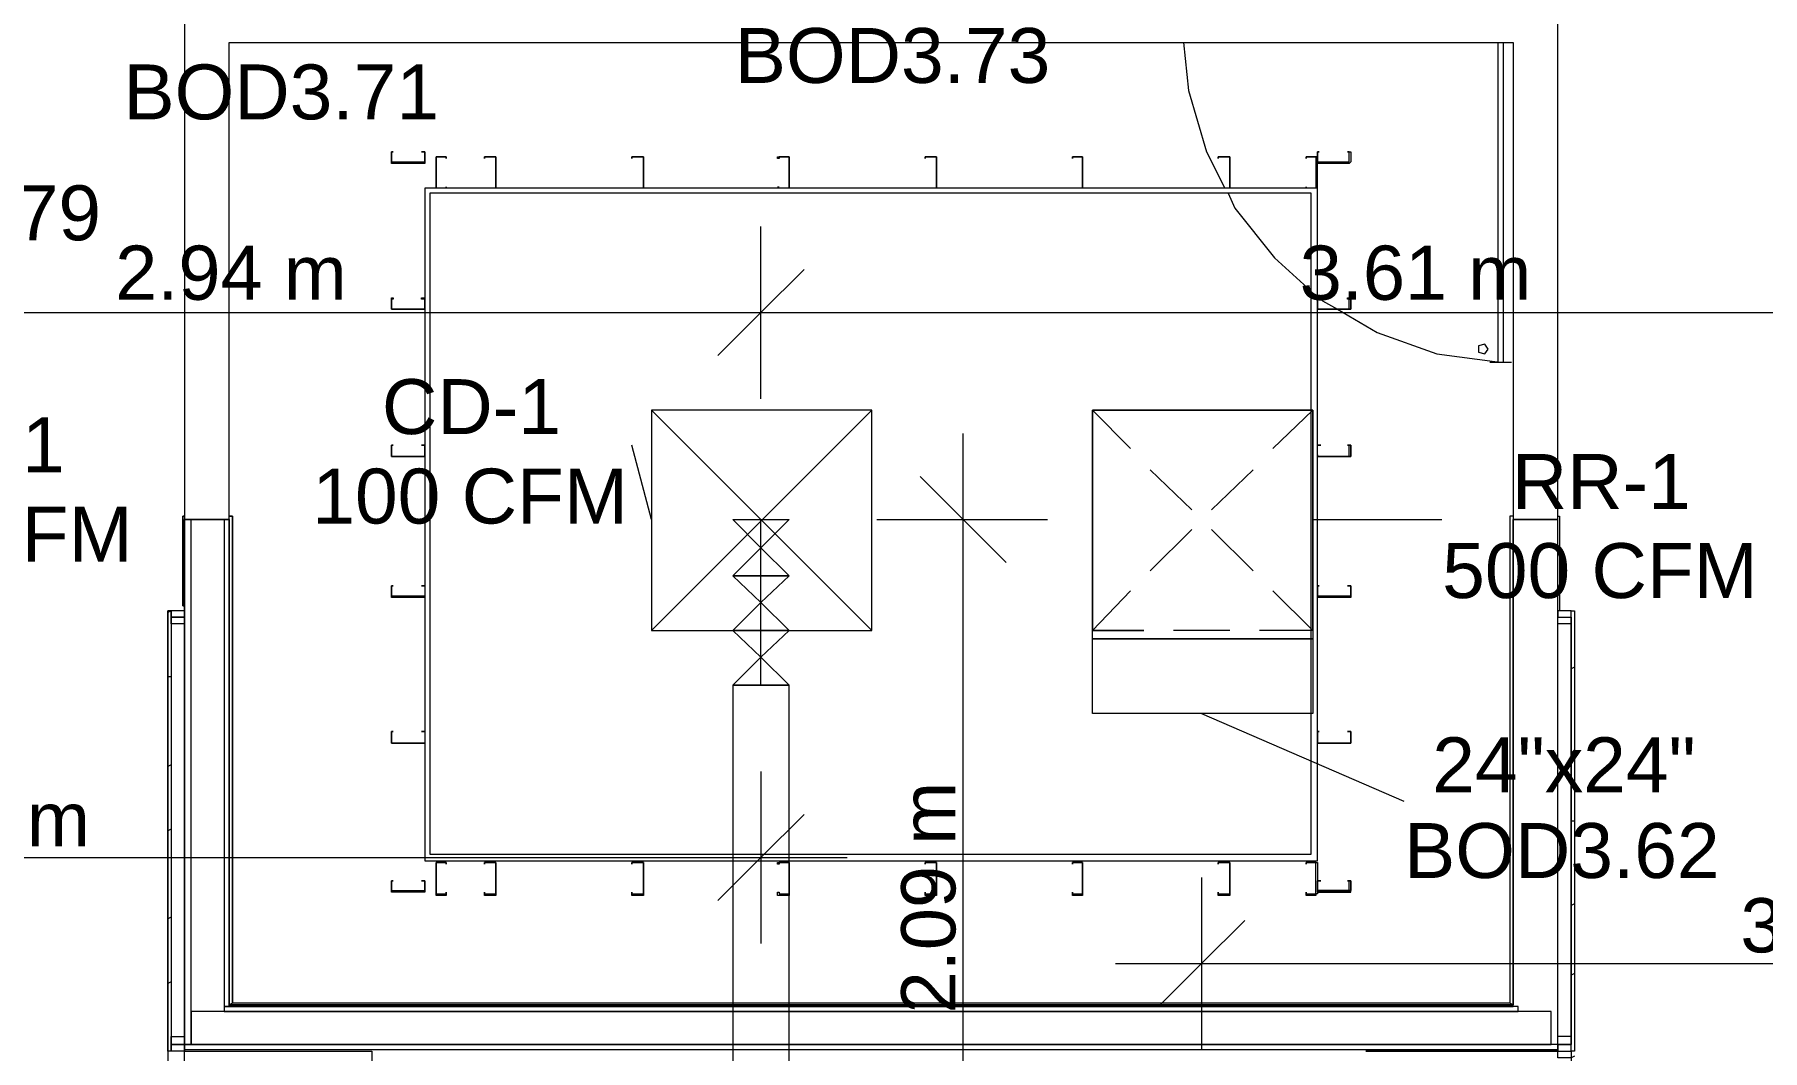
# Model space of a CAD drawing. Header units: metres. Extents: x -2 to 237, y -8 to 52.
# Drawn here: x 16.9 to 21.683, y 42.858 to 45.671 of the extents above; entities that cross this region are included whole.
import ezdxf

# ---------------------------------------------------------------- set-up
doc = ezdxf.new("R2010")
doc.units = ezdxf.units.M
doc.layers.add('HVAC - Ductos', color=5, linetype='Continuous', lineweight=0)
doc.layers.add('PDF2_Text', color=7, linetype='Continuous', lineweight=0)
doc.layers.add('PDF2_Geometry', color=7, linetype='Continuous', lineweight=0, true_color=0xaaaaaa)
doc.styles.add('PDF Helvetica', font='')
doc.styles.get('PDF Helvetica').set_extended_font_data('Helvetica')

msp = doc.modelspace()

# ---------------------------------------------------------------- linework, layer by layer
at = {"layer": 'HVAC - Ductos', "lineweight": 0}
for points in [[(18.9106, 44.6627), (18.9106, 44.9012), (18.9106, 45.1397)], [(19.0298, 45.0204), (18.9106, 44.9012), (18.7914, 44.7819)], [(6.945, 44.9012), (12.0358, 44.9012), (14.1638, 44.9012), (15.9662, 44.9012), (18.9106, 44.9012), (22.5292, 44.9012), (23.9922, 44.9012)], [(19.2179, 44.0206), (18.6079, 44.6306)], [(18.6079, 44.0206), (19.2179, 44.6306)], [(19.9334, 44.5251), (19.8279, 44.6306)], [(20.4379, 44.0206), (20.4379, 44.6306), (19.8279, 44.6306), (19.8279, 44.0206)], [(18.6079, 44.3279), (18.5529, 44.5343)], [(19.704, 42.232), (19.4701, 42.232), (19.4701, 44.5664)], [(19.3509, 44.4472), (19.4701, 44.3279), (19.5894, 44.2087)], [(20.1031, 44.3554), (19.9884, 44.4655)], [(18.9106, 43.8693), (18.9106, 43.961), (18.9106, 44.0436), (18.9106, 44.1077), (18.9106, 44.1674), (18.9106, 44.2132), (18.9106, 44.2499), (18.9106, 44.2775), (18.9106, 44.2958), (18.9106, 44.3096), (18.9106, 44.3188), (18.9106, 44.3233), (18.9106, 44.3279)], [(19.2317, 44.3279), (19.4701, 44.3279), (19.704, 44.3279)], [(20.2728, 44.1857), (20.1581, 44.3004)], [(20.4379, 44.3279), (20.7956, 44.3279)], [(20.3278, 44.1307), (20.4379, 44.0206), (20.2911, 44.0206)], [(19.97, 44.0206), (19.8279, 44.0206)], [(20.2085, 44.0206), (20.0526, 44.0206)], [(20.1305, 43.7913), (20.6901, 43.5483)], [(18.9106, 43.6308), (18.9106, 43.3923), (18.9106, 43.1538)], [(19.0298, 43.5115), (18.9106, 43.3923), (18.7914, 43.2731)], [(14.3106, 43.3923), (19.1491, 43.3923)], [(20.1305, 43.3373), (20.1305, 43.0988), (20.1305, 42.8603)], [(20.2498, 43.2181), (20.1305, 43.0988), (20.0114, 42.9795)], [(19.8921, 43.0988), (23.9922, 43.0988)]]:
    msp.add_lwpolyline(points, dxfattribs=at)
for points in [[(19.2179, 44.6306), (18.6079, 44.6306), (18.6079, 44.0206), (19.2179, 44.0206)], [(19.8279, 44.6306), (20.4379, 44.6306), (20.4379, 43.9977), (19.8279, 43.9977)], [(18.9886, 44.172), (18.8327, 44.172), (18.9106, 44.2499), (18.8327, 44.3279), (18.9886, 44.3279), (18.9106, 44.2499)], [(18.9886, 44.0206), (18.8327, 44.0206), (18.9106, 44.0986), (18.8327, 44.172), (18.9886, 44.172), (18.9106, 44.0986)], [(18.9106, 43.9472), (18.8327, 44.0206), (18.9886, 44.0206), (18.9106, 43.9472), (18.8327, 43.8693), (18.8327, 41.2138), (18.8372, 41.2138), (18.8464, 41.2138), (18.8556, 41.2138), (18.8739, 41.2138), (18.8923, 41.2138), (18.9106, 41.2138), (18.9289, 41.2138), (18.9473, 41.2138), (18.9657, 41.2138), (18.9749, 41.2138), (18.9841, 41.2138), (18.9886, 41.2138), (18.9886, 43.8693), (18.8327, 43.8693), (18.9886, 43.8693)], [(20.4379, 43.9977), (20.4379, 43.7913), (19.8279, 43.7913), (19.8279, 43.9977)], [(18.8327, 43.8693), (18.8372, 43.8693), (18.8464, 43.8693), (18.8556, 43.8693), (18.8739, 43.8693), (18.8923, 43.8693), (18.9106, 43.8693), (18.9289, 43.8693), (18.9473, 43.8693), (18.9657, 43.8693), (18.9749, 43.8693), (18.9841, 43.8693), (18.9886, 43.8693), (18.9841, 43.8693), (18.9749, 43.8693), (18.9657, 43.8693), (18.9473, 43.8693), (18.9289, 43.8693), (18.9106, 43.8693), (18.8923, 43.8693), (18.8739, 43.8693), (18.8556, 43.8693), (18.8464, 43.8693), (18.8372, 43.8693)]]:
    msp.add_lwpolyline(points, close=True, dxfattribs=at)
at = {"layer": 'PDF2_Geometry', "lineweight": 0}
for points in [[(17.3146, 45.7726), (17.3146, 45.6488), (17.3146, 44.3279), (17.4385, 44.3279), (17.4385, 42.9841), (17.4385, 44.3279), (17.3146, 44.3279), (17.3146, 44.0894), (17.31, 44.0894), (17.31, 44.3371), (17.31, 44.0894), (17.3146, 44.0894), (17.3146, 44.3279), (17.3146, 42.9841), (17.3146, 42.8557), (17.4385, 42.8557), (17.8328, 42.8557), (17.8328, 37.9713)], [(20.9928, 44.3371), (20.9836, 44.3371), (20.9836, 42.9887), (17.4476, 42.9887), (17.4476, 44.3371), (17.4385, 44.3371), (17.4476, 44.3371), (17.4476, 42.9887), (17.4385, 42.9841), (17.4385, 44.3279), (17.4385, 42.9841), (17.4385, 44.3279), (17.4247, 44.3279), (17.4247, 42.9795), (17.4385, 42.9795), (17.4385, 44.3279), (17.4385, 45.6488), (20.9928, 45.6488), (20.9928, 44.3279), (21.1167, 44.3279), (21.1167, 45.6488), (21.1167, 45.7726)], [(20.0802, 45.6488), (20.0939, 45.5158), (20.1443, 45.3461), (20.1948, 45.2452)], [(20.9515, 44.7636), (20.9515, 45.6488)], [(20.9653, 45.6488), (20.9653, 44.7636)], [(20.4516, 45.2452), (17.9796, 45.2452), (17.9796, 45.2314), (17.9796, 43.4015), (17.9796, 43.3832), (20.4516, 43.3832), (20.4516, 43.4015), (20.4516, 45.2314), (20.4516, 45.2452), (20.4516, 45.3323), (20.447, 45.3323), (20.4195, 45.3323), (20.4195, 45.3277), (20.4195, 45.3323), (20.447, 45.3323), (20.447, 45.2452)], [(18.9565, 45.2498), (18.9611, 45.2498)], [(20.2039, 45.2314), (20.2223, 45.1901), (20.3324, 45.0525), (20.4333, 44.9608)], [(17.9796, 44.9104), (17.9796, 44.9379), (17.9705, 44.9379), (17.9705, 44.9424), (17.9796, 44.9424)], [(20.4516, 44.947), (20.4654, 44.9333), (20.5067, 44.9104), (20.6167, 44.8461), (20.7818, 44.7865), (20.9561, 44.7636)], [(20.4516, 44.9379), (20.4608, 44.9379), (20.4608, 44.9424), (20.4516, 44.9424), (20.4562, 44.9424), (20.4562, 44.9379), (20.4516, 44.9379), (20.4516, 44.9104), (20.5387, 44.9104), (20.5433, 44.9104), (20.5433, 44.9424), (20.5387, 44.9424), (20.5387, 44.9379), (20.5433, 44.9379), (20.5433, 44.9104), (20.5387, 44.9104), (20.4516, 44.9104), (20.5387, 44.9104), (20.4516, 44.9104)], [(20.9286, 44.7636), (20.9882, 44.7636)], [(17.9796, 44.5022), (17.9751, 44.5022), (17.8879, 44.5022), (17.8879, 44.5068), (17.8879, 44.5343), (17.8879, 44.5068), (17.8879, 44.5022), (17.9751, 44.5022), (17.9796, 44.5022), (17.9796, 44.5068), (17.9796, 44.5343)], [(20.5433, 44.5343), (20.5433, 44.5068), (20.5433, 44.5022), (20.5387, 44.5022), (20.4516, 44.5022), (20.4516, 44.5068), (20.4516, 44.5022), (20.5387, 44.5022), (20.5433, 44.5022), (20.5433, 44.5068), (20.5433, 44.5343), (20.5342, 44.5343), (20.5387, 44.5343), (20.5433, 44.5343), (20.5433, 44.5068), (20.5433, 44.5022), (20.5387, 44.5022), (20.4516, 44.5022), (20.4516, 44.5068), (20.4516, 44.5343), (20.4608, 44.5343), (20.4516, 44.5343), (20.4562, 44.5343), (20.4516, 44.5343)], [(20.4516, 44.5022), (20.5387, 44.5022), (20.5387, 44.5068), (20.5387, 44.5343)], [(17.3146, 36.5312), (17.3146, 42.8557), (17.3146, 42.8603), (21.1167, 42.8603), (21.1167, 42.8741), (17.3146, 42.8741), (17.3146, 42.8603), (21.1167, 42.8603), (21.1167, 42.8557), (20.5846, 42.8557), (21.1167, 42.8557), (21.1167, 42.9841), (21.1167, 44.3279), (20.9928, 44.3279)], [(17.3146, 44.3279), (17.333, 44.3279)], [(17.3146, 44.3279), (17.3146, 42.8741)], [(17.333, 42.8741), (17.333, 44.3279)], [(21.1167, 44.3371), (21.1212, 44.3371), (21.1212, 44.0757), (21.1167, 44.0757), (21.1167, 44.3279)], [(17.9796, 44.1445), (17.9796, 44.1169), (17.9796, 44.1123), (17.9751, 44.1123), (17.8879, 44.1123), (17.8879, 44.1169), (17.8879, 44.1445), (17.8879, 44.1169), (17.9751, 44.1169), (17.9796, 44.1169)], [(17.3146, 44.039), (17.2779, 44.039), (17.2779, 44.0573), (17.3146, 44.0573), (17.3146, 44.0757), (17.2779, 44.0757), (17.2687, 44.0711)], [(17.3146, 44.0573), (17.2779, 44.0573), (17.2779, 44.0757), (17.2779, 42.8557), (17.2687, 42.8557), (17.2687, 41.5807), (17.2779, 41.5807), (17.2779, 40.3012), (17.2687, 40.3012), (17.2687, 39.0216), (17.2779, 39.0216), (17.2779, 37.742)], [(21.1167, 44.0573), (21.1533, 44.0573), (21.1533, 44.0757), (21.1167, 44.0757), (21.1167, 44.0573), (21.1533, 44.0573), (21.1533, 42.8741), (21.1167, 42.8741), (21.1167, 42.8557), (21.1533, 42.8557), (21.1533, 42.8373)], [(21.1533, 44.0757), (21.1625, 44.0757), (21.1625, 42.8557), (21.1533, 42.8557), (21.1533, 44.0757), (21.1625, 44.0757), (21.1625, 42.8557), (21.1533, 42.8557), (21.1533, 41.5807), (21.1625, 41.5807), (21.1625, 40.3012), (21.1533, 40.3012), (21.1533, 39.0216), (21.1625, 39.0216), (21.1625, 37.742), (21.1533, 37.742), (21.1533, 36.5312), (21.1167, 36.5312), (21.1167, 36.5129), (21.1533, 36.5129), (21.1167, 36.5129), (21.1167, 35.6324)], [(21.1533, 44.0573), (21.1533, 44.039), (21.1167, 44.039)], [(17.2779, 44.039), (17.2779, 42.897), (17.3146, 42.897)], [(21.1625, 43.9197), (21.1533, 43.9151)], [(17.2779, 43.8923), (17.2687, 43.8923)], [(17.9796, 43.7409), (17.9796, 43.7088), (17.9751, 43.7088), (17.8879, 43.7088), (17.8879, 43.7409), (17.8879, 43.7088), (17.9751, 43.7088), (17.9796, 43.7088)], [(20.4516, 43.7409), (20.4562, 43.7409), (20.4516, 43.7409), (20.4516, 43.7088)], [(21.1625, 43.6904), (21.1533, 43.6812)], [(17.2779, 43.6491), (17.2687, 43.6446)], [(21.1625, 43.4932), (21.1533, 43.4932)], [(17.2779, 43.4703), (17.2687, 43.4657)], [(20.5433, 43.296), (20.5433, 43.3006), (20.5387, 43.296), (20.4516, 43.296), (20.4516, 43.3006), (20.4516, 43.3281), (20.4516, 43.3006), (20.4516, 43.296), (20.5433, 43.296), (20.5433, 43.3006), (20.5433, 43.3281), (20.5342, 43.3281), (20.5433, 43.3281), (20.5433, 43.3006), (20.4516, 43.3006), (20.4516, 43.3281), (20.4562, 43.3281), (20.4516, 43.3281), (20.4562, 43.3281), (20.4516, 43.3281)], [(20.5387, 43.296), (20.4516, 43.296), (20.4516, 43.3006)], [(20.5387, 43.3281), (20.5342, 43.3281), (20.5433, 43.3281), (20.5433, 43.3006)], [(21.1625, 43.2639), (21.1533, 43.2593)], [(17.2779, 43.2272), (17.2687, 43.2226)], [(21.1625, 43.0713), (21.1533, 43.0667)], [(17.2779, 43.0484), (17.2687, 43.0438)], [(17.3146, 42.8741), (17.333, 42.8741)], [(21.1625, 42.8419), (21.1533, 42.8373), (21.1167, 42.8373), (21.1167, 42.8557), (21.1533, 42.8557), (21.1533, 42.8741), (21.1167, 42.8741), (21.1533, 42.8741), (21.1533, 42.897), (21.1167, 42.897)]]:
    msp.add_lwpolyline(points, dxfattribs=at)
for points in [[(17.8879, 45.3185), (17.9751, 45.3185), (17.9796, 45.3185), (17.9796, 45.3461), (17.9705, 45.3461), (17.9796, 45.3461), (17.9796, 45.3185), (17.9796, 45.3139), (17.9751, 45.3139), (17.8879, 45.3139), (17.8879, 45.3185), (17.8879, 45.3461)], [(17.8925, 45.3461), (17.8879, 45.3461)], [(18.0117, 45.3323), (18.0117, 45.2452), (18.0117, 45.3323), (18.0393, 45.3323)], [(18.0393, 45.3277), (18.0393, 45.3323)], [(18.1768, 45.3323), (18.1447, 45.3323), (18.1447, 45.3277), (18.1447, 45.3323), (18.1768, 45.3323), (18.1768, 45.2452)], [(18.585, 45.3323), (18.5804, 45.3323), (18.5529, 45.3323), (18.5529, 45.3277), (18.5529, 45.3323), (18.5804, 45.3323), (18.585, 45.3323), (18.585, 45.2452)], [(18.9886, 45.3323), (18.9611, 45.3323), (18.9611, 45.3277), (18.9565, 45.3277), (18.9565, 45.3323), (18.9886, 45.3323), (18.9886, 45.2452)], [(19.3968, 45.3323), (19.3922, 45.3323), (19.3647, 45.3323), (19.3647, 45.3277), (19.3647, 45.3323), (19.3922, 45.3323), (19.3968, 45.3323), (19.3968, 45.2452)], [(19.8004, 45.3323), (19.7728, 45.3323), (19.7728, 45.3277), (19.7728, 45.3323), (19.8004, 45.3323), (19.8004, 45.2452)], [(20.2085, 45.3323), (20.1765, 45.3323), (20.1765, 45.3277), (20.1765, 45.3323), (20.2085, 45.3323), (20.2085, 45.2452)], [(20.5433, 45.3185), (20.5387, 45.3139), (20.4516, 45.3139), (20.4516, 45.3185), (20.4516, 45.3461), (20.4562, 45.3461), (20.4516, 45.3461), (20.4516, 45.3185), (20.5387, 45.3185), (20.5387, 45.3461), (20.5342, 45.3461), (20.5433, 45.3461)], [(20.4333, 45.2314), (17.9934, 45.2314), (17.9934, 43.4015), (20.4333, 43.4015)], [(18.0393, 45.2498), (18.0393, 45.2452)], [(20.4195, 45.2498), (20.4195, 45.2452)], [(17.8879, 44.9104), (17.8879, 44.9424), (17.8925, 44.9424), (17.8925, 44.9379), (17.8879, 44.9379), (17.8879, 44.9104), (17.9751, 44.9104), (17.9796, 44.9104), (17.9751, 44.9104)], [(20.5387, 44.9104), (20.5387, 44.9379), (20.5342, 44.9379), (20.5342, 44.9424), (20.5433, 44.9424), (20.5433, 44.9104)], [(20.924, 44.8003), (20.9148, 44.8141), (20.8965, 44.8095), (20.8965, 44.7911), (20.9148, 44.7865)], [(17.8925, 44.5343), (17.8879, 44.5343)], [(17.9705, 44.5343), (17.9796, 44.5343)], [(17.31, 44.3371), (17.3146, 44.3371)], [(17.3146, 44.3279), (17.3146, 42.8603)], [(17.333, 42.9658), (17.333, 44.3279), (17.4247, 44.3279), (17.4247, 42.9658)], [(17.4476, 42.9887), (17.4385, 42.9841), (17.4385, 42.9795), (20.9928, 42.9795), (20.9928, 42.9841), (17.4385, 42.9841), (20.9928, 42.9841), (17.4385, 42.9841), (20.9928, 42.9841), (20.9928, 44.3279), (20.9928, 42.9841), (20.9836, 42.9887)], [(17.8925, 44.1445), (17.8879, 44.1445)], [(17.9705, 44.1445), (17.9796, 44.1445)], [(20.4516, 44.1169), (20.5433, 44.1169), (20.5433, 44.1445), (20.5342, 44.1445), (20.5433, 44.1445), (20.5433, 44.1169), (20.5433, 44.1123), (20.4516, 44.1123), (20.4516, 44.1169), (20.4516, 44.1445)], [(20.4562, 44.1445), (20.4516, 44.1445)], [(17.2687, 44.0757), (17.2687, 42.8557), (17.2687, 44.0757), (17.2779, 44.0757)], [(17.8925, 43.7409), (17.8879, 43.7409)], [(17.9705, 43.7409), (17.9796, 43.7409)], [(20.5387, 43.7088), (20.5433, 43.7088), (20.5433, 43.7409), (20.5342, 43.7409), (20.5433, 43.7409), (20.5433, 43.7088), (20.5387, 43.7088), (20.4516, 43.7088)], [(18.0117, 43.2868), (18.0117, 43.2914), (18.0117, 43.3786), (18.0393, 43.3786), (18.0393, 43.374), (18.0393, 43.3786), (18.0117, 43.3786), (18.0117, 43.2914), (18.0393, 43.2914), (18.0393, 43.296), (18.0393, 43.2868)], [(18.1447, 43.374), (18.1447, 43.3786)], [(18.1768, 43.3786), (18.1768, 43.2914), (18.1768, 43.2868), (18.1447, 43.2868), (18.1447, 43.296), (18.1447, 43.2914), (18.1768, 43.2914), (18.1768, 43.3786), (18.1447, 43.3786)], [(18.5529, 43.374), (18.5529, 43.3786)], [(18.5804, 43.3786), (18.585, 43.3786), (18.585, 43.2914), (18.585, 43.2868), (18.5804, 43.2868), (18.5529, 43.2868), (18.5529, 43.296), (18.5529, 43.2914), (18.5804, 43.2914), (18.585, 43.2914), (18.585, 43.3786), (18.5804, 43.3786), (18.5529, 43.3786)], [(18.9886, 43.3786), (18.9886, 43.2914), (18.9886, 43.2868), (18.9565, 43.2868), (18.9565, 43.296), (18.9611, 43.296), (18.9611, 43.2914), (18.9886, 43.2914), (18.9886, 43.3786), (18.9611, 43.3786), (18.9611, 43.374), (18.9565, 43.374), (18.9565, 43.3786)], [(19.3647, 43.374), (19.3647, 43.3786)], [(19.3922, 43.3786), (19.3968, 43.3786), (19.3968, 43.2914), (19.3968, 43.2868), (19.3922, 43.2868), (19.3647, 43.2868), (19.3647, 43.296), (19.3647, 43.2914), (19.3922, 43.2914), (19.3968, 43.2914), (19.3968, 43.3786), (19.3922, 43.3786), (19.3647, 43.3786)], [(19.7728, 43.374), (19.7728, 43.3786)], [(19.8004, 43.3786), (19.8004, 43.2914), (19.8004, 43.2868), (19.7728, 43.2868), (19.7728, 43.296), (19.7728, 43.2914), (19.8004, 43.2914), (19.8004, 43.3786), (19.7728, 43.3786)], [(20.1765, 43.374), (20.1765, 43.3786)], [(20.2085, 43.3786), (20.2085, 43.2914), (20.2085, 43.2868), (20.1765, 43.2868), (20.1765, 43.296), (20.1765, 43.2914), (20.2085, 43.2914), (20.2085, 43.3786), (20.1765, 43.3786)], [(20.4195, 43.374), (20.4195, 43.3786)], [(20.447, 43.3786), (20.4516, 43.3786), (20.4516, 43.2914), (20.447, 43.2914), (20.447, 43.2868), (20.4195, 43.2868), (20.4195, 43.296), (20.4195, 43.2914), (20.447, 43.2914), (20.447, 43.3786), (20.4195, 43.3786)], [(17.8879, 43.3006), (17.9751, 43.3006), (17.9796, 43.3006), (17.9796, 43.3281), (17.9705, 43.3281), (17.9796, 43.3281), (17.9796, 43.3006), (17.9796, 43.296), (17.9751, 43.296), (17.8879, 43.296), (17.8879, 43.3006), (17.8879, 43.3281)], [(17.8925, 43.3281), (17.8879, 43.3281)], [(20.4516, 43.3006), (20.5387, 43.3006), (20.5387, 43.3281), (20.5433, 43.3281), (20.5433, 43.3006), (20.5387, 43.3006), (20.4516, 43.3006), (20.4516, 43.3281), (20.4608, 43.3281), (20.4516, 43.3281)], [(21.0983, 42.8741), (21.0983, 42.9658), (17.333, 42.9658), (17.333, 42.8741)], [(17.4247, 42.9795), (17.4247, 42.9658), (21.0066, 42.9658), (21.0066, 42.9795)], [(17.3146, 42.8741), (17.2779, 42.8741), (17.2779, 42.897), (17.3146, 42.897)], [(17.2779, 42.8557), (17.2779, 42.8741), (17.3146, 42.8741), (17.3146, 42.8557)]]:
    msp.add_lwpolyline(points, close=True, dxfattribs=at)
at = {"layer": 'PDF2_Geometry', "color": 8, "lineweight": 0, "true_color": 0x808080}
for points in [[(19.8279, 44.4839), (19.8279, 44.6306), (19.97, 44.6306)], [(20.0526, 44.6306), (20.2085, 44.6306)], [(20.2911, 44.6306), (20.4379, 44.6306)], [(20.4379, 44.4839), (20.4379, 44.6306), (20.3278, 44.5251)], [(20.2728, 44.4655), (20.1581, 44.3554)], [(19.8279, 44.2454), (19.8279, 44.4059)], [(20.4379, 44.4059), (20.4379, 44.2454)], [(20.1031, 44.3004), (19.9884, 44.1857)], [(19.8279, 44.0206), (19.8279, 44.1674)], [(20.4379, 44.1674), (20.4379, 44.0206), (20.2911, 44.0206)], [(19.9334, 44.1307), (19.8279, 44.0206), (19.97, 44.0206)], [(20.2085, 44.0206), (20.0526, 44.0206)]]:
    msp.add_lwpolyline(points, dxfattribs=at)

# ---------------------------------------------------------------- texts
at = {"layer": 'PDF2_Text', "lineweight": 0, "attachment_point": 4, "style": 'PDF Helvetica'}
for s, insert, char_height in [('BOD3.73', (18.838, 45.612), 0.15205), ('BOD3.71', (17.1456, 45.5111), 0.15205), ('BOD3.79', (16.21, 45.1763), 0.15205), ('2.94 m', (17.1227, 45.0105), 0.15017), ('3.61 m', (20.402, 45.0105), 0.15017), ('CD-1', (17.8611, 44.6397), 0.15205), ('SD-1', (16.499, 44.5342), 0.15205), ('RR-1', (20.9891, 44.4333), 0.15205), ('100 CFM', (17.6685, 44.392), 0.15205), ('100 CFM', (16.2972, 44.2865), 0.15205), ('500 CFM', (20.7964, 44.1856), 0.15205), ('24"x24"', (20.7689, 43.649), 0.15205), ('4.36 m', (16.4118, 43.497), 0.15017), ('BOD3.62', (20.6909, 43.4105), 0.15205), ('3.62 m', (21.622, 43.2035), 0.15017)]:
    msp.add_mtext(s, dxfattribs=dict(at, insert=insert, char_height=char_height))
at = {"layer": 'PDF2_Text', "lineweight": 0, "insert": (19.3749, 42.9607), "char_height": 0.15017, "attachment_point": 4, "rotation": 90, "style": 'PDF Helvetica'}
msp.add_mtext('2.09 m', dxfattribs=at)

doc.saveas('drawing.dxf')
